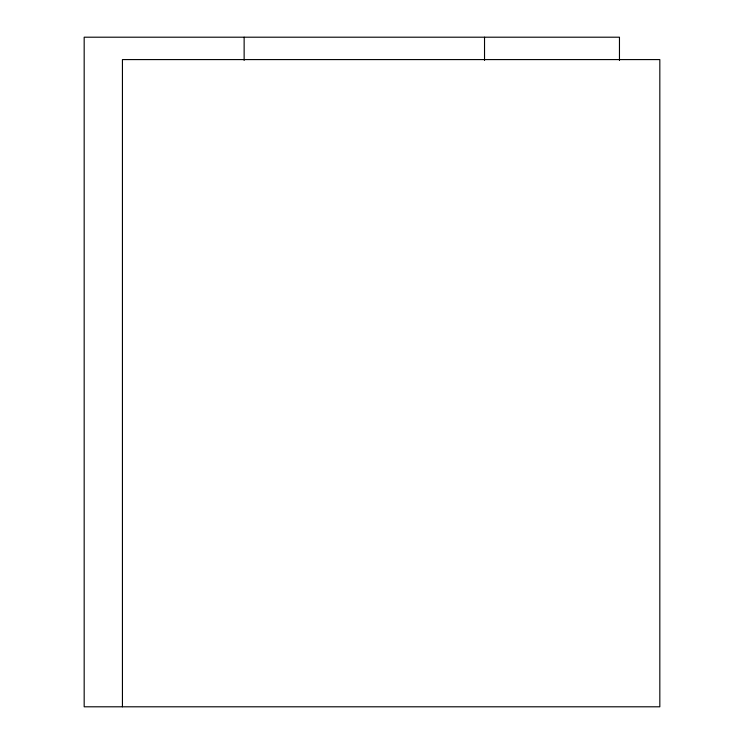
<?xml version="1.0" encoding="UTF-8"?>
<svg xmlns="http://www.w3.org/2000/svg" width="744" height="744" viewBox="0 0 744 744"><rect width="100%" height="100%" fill="white"/><g stroke="black" fill="none" stroke-linecap="round" stroke-linejoin="round"><path stroke-width="1.12" d="M619.464 60.45L619.464 37.2L84.174 37.2L84.174 706.8L659.826 706.8L659.826 59.585L122.435 59.585L122.435 706.8M484.53 37.2L484.53 60.385M244.134 37.2L244.134 60.385"/></g></svg>
